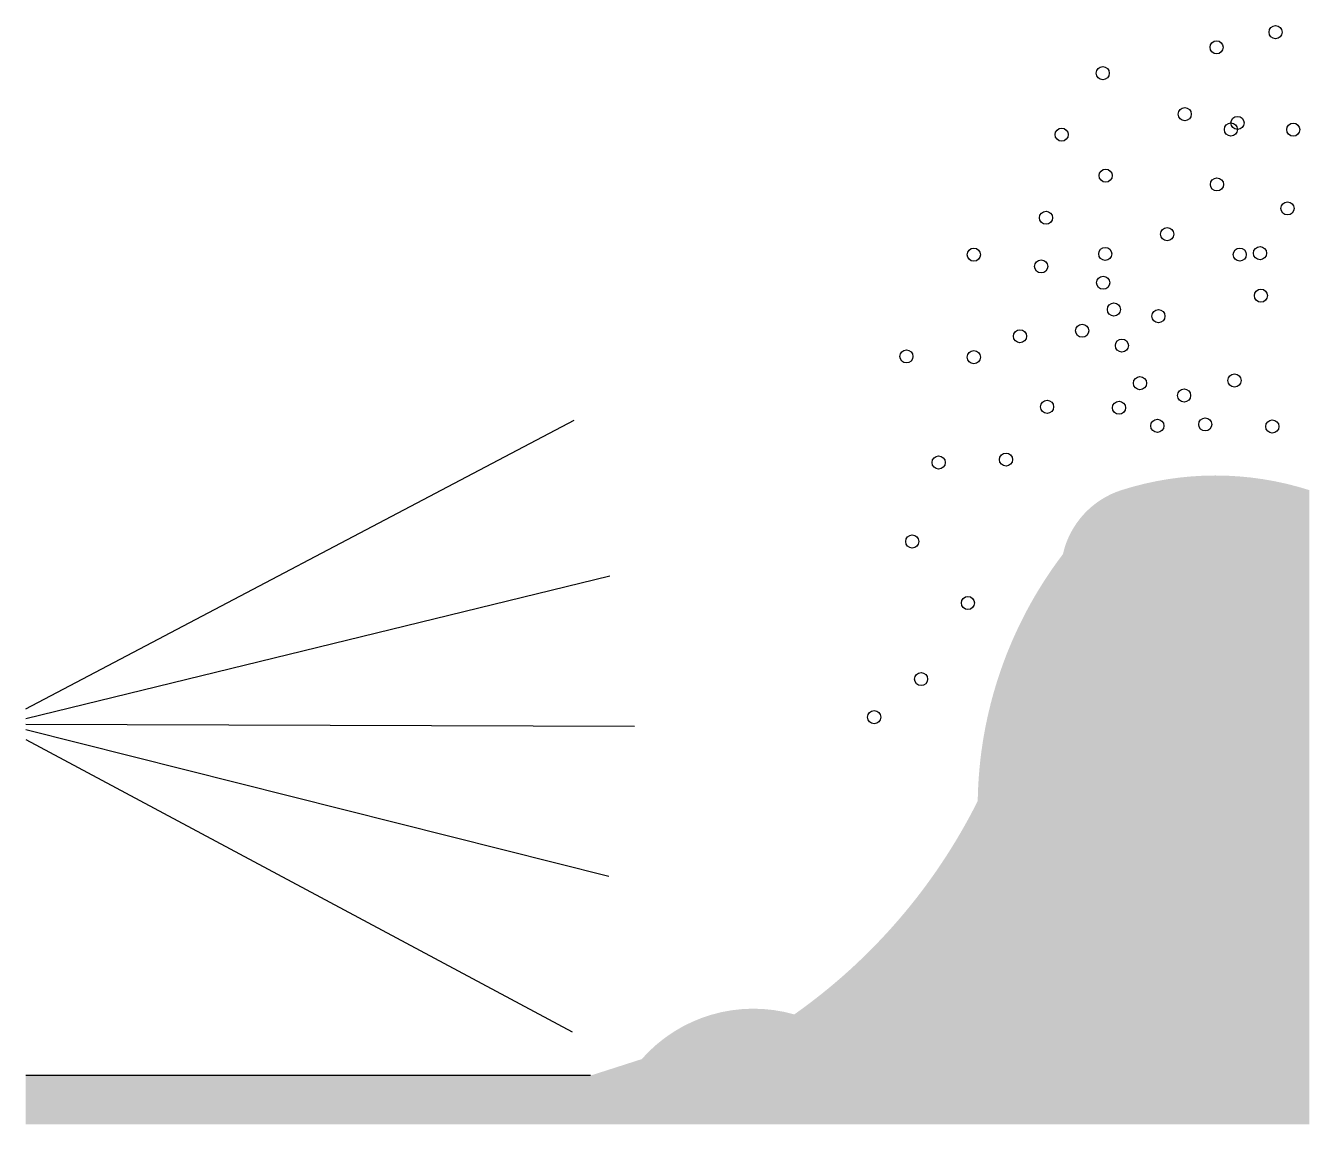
# Model space of a CAD drawing. Extents: x -2.5 to 2.5, y 0 to 4.28.
import ezdxf

# ---------------------------------------------------------------- set-up
doc = ezdxf.new("R2010")
doc.units = 0

msp = doc.modelspace()

# ---------------------------------------------------------------- hatches: boundary and pattern name
h = msp.add_hatch(color=256)
h.dxf.hatch_style = 1
edge = h.paths.add_edge_path()
edge.add_arc((2.134408703024473, 1.326227178491474), 1.201953361187462, 72.29210702244404, 107.707892977556)
edge.add_arc((1.872195580324964, 2.14745886524081), 0.3398760995473067, 107.707892977556, 167.3813569345773)
edge.add_arc((2.838242574184952, 1.23574285575099), 1.629781842243561, 142.7734720637503, 179.1496363694907)
edge.add_arc((-0.8036985456806389, 2.266075498809197), 2.249852189653454, 305.22964012966736, 333.4355068757571, ccw=False)
edge.add_arc((0.3347680745357037, -0.129076577530899), 0.5797054743074855, 74.04284046451873, 138.6327172321074)
edge.add_line((-0.1002942589889457, 0.2540411627137332), (-0.3000466435081317, 0.1898780974946881))
edge.add_line((-0.3000466435081317, 0.1898780974946881), (-2.5, 0.1898780974946883))
edge.add_line((-2.5, 0.1898780974946883), (-2.5, 0))
edge.add_line((-2.5, 0), (2.5, 0))
edge.add_line((2.5, 0), (2.5, 2.471231495533811))

# ---------------------------------------------------------------- linework, layer by layer
for p, q in [((-2.5, 1.619468576503358), (-0.3630898059077445, 2.743802475757324)), ((-2.5, 1.581049278423144), (-0.2246330017487334, 2.136839045064804)), ((-2.5, 1.559817272859446), (-0.1288302938091803, 1.55156090091182)), ((-2.5, 1.538548573001651), (-0.2287064860687735, 0.9669641073083675)), ((-2.5, 1.499945143466499), (-0.3713867540216427, 0.3609795910434244))]:
    msp.add_line(p, q)
msp.add_lwpolyline([(-0.3000466435081321, 0.1898780974946881), (-2.5, 0.1898780974946883)])
for centre in [(2.368827438025761, 4.255347098119147), (2.139262353872439, 4.196555601573158), (1.695477127887571, 4.095676221974164), (2.015033191368119, 3.936005325276104), (2.194945914657636, 3.87627394799302), (2.220462102727289, 3.901790136062674), (2.437798215189311, 3.875704081499576), (1.535699049221442, 3.856169876927074), (1.706889824329366, 3.696499000782092), (2.140573086857152, 3.662283811568665), (1.474597691032649, 3.532336659511197), (2.415267188194775, 3.568924989846208), (1.946556918865632, 3.468397725657171), (1.19331754593145, 3.388562277308141), (1.705540471365907, 3.39161231364986), (2.229386414924733, 3.388797815633966), (2.308244939016831, 3.394426791112666), (1.455810033351305, 3.342942018172538), (1.697091377303082, 3.279032824628937), (2.311763861965076, 3.228891380610078), (1.73933698839479, 3.174896809102608), (1.912318735688537, 3.149055952814129), (1.615588112017434, 3.09203062375636), (1.373208139946016, 3.070760793576278), (1.770317156378006, 3.034172463241271), (0.9308250585115942, 2.992091124894461), (1.19331754593145, 2.989385056116069), (1.840726539481423, 2.887819141901231), (2.209049406285487, 2.898144537844866), (2.012525473671467, 2.839972860608823), (1.478635473160757, 2.795498970204575), (1.759051619417811, 2.792126579316411), (2.094922207238255, 2.727068591777714), (1.908319573539174, 2.721764396109199), (2.356123295125705, 2.718949918646393), (1.056364954000621, 2.578802765001823), (1.318857441420484, 2.590207834923996), (0.9536504983210392, 2.270866062080954), (1.170492106122005, 2.03135971703386), (0.9878886345722862, 1.734828063482079), (0.8052851630225604, 1.586562236706188)]:
    msp.add_circle(centre, 0.02551618806965365)

doc.saveas('drawing.dxf')
